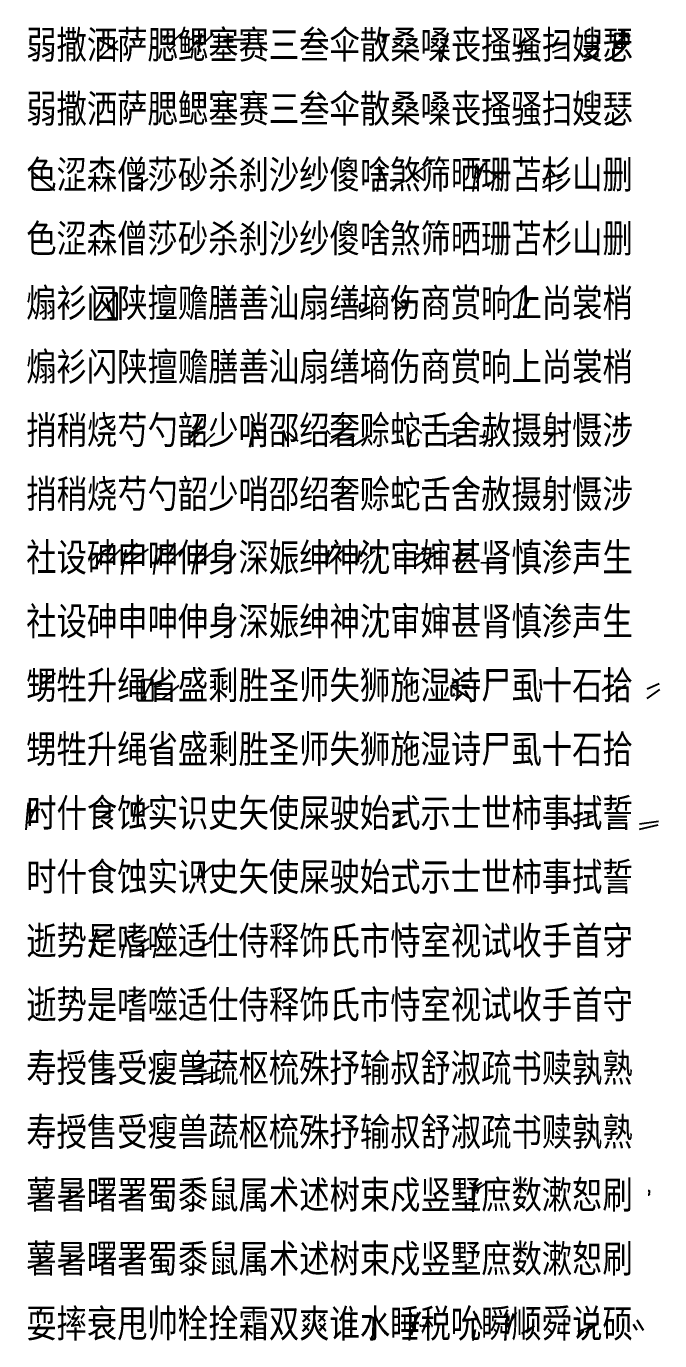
# Model space of a CAD drawing. Header units: millimetres. Extents: x 57484 to 62949, y 20083 to 192180.
# Drawn here: x 57485 to 60005, y 127524 to 132750 of the extents above; entities that cross this region are included whole.
import ezdxf

# ---------------------------------------------------------------- set-up
doc = ezdxf.new("R2010")
doc.units = ezdxf.units.MM
doc.header["$MEASUREMENT"] = 0
doc.layers.add('PenUp', color=1, linetype='Continuous')
doc.styles.add('border', font='simplex.shx', dxfattribs={"bigfont": 'border.shx'})
doc.styles.add('chin2', font='simplex.shx', dxfattribs={"bigfont": 'chin2.shx'})
doc.styles.add('gbk', font='simplex.shx', dxfattribs={"bigfont": 'gbk.shx'})
doc.dimstyles.get("Standard").update_dxf_attribs({"dimscale": 2, "dimtxt": 1, "dimasz": 1, "dimexe": 0.18, "dimexo": 0.0625, "dimgap": 0.9, "dimtad": 0, "dimtih": 1, "dimtoh": 1, "dimdec": 0, "dimzin": 12, "dimdsep": 46, "dimtxsty": 'chin2', "dimblk": 'OPEN', "dimcen": 1, "dimadec": 0, "dimazin": 3, "dimtfac": 1, "dimtdec": 0, "dimtofl": 0, "dimtmove": 0, "dimatfit": 3, "dimldrblk": 'OPEN', "dimfxl": 1, "dimtolj": 1, "dimtzin": 0, "dimarcsym": 0})

# ---------------------------------------------------------------- blocks, each defined once
blk = doc.blocks.new('_Open')
at = {"color": 0, "linetype": 'ByBlock', "lineweight": -2}
for p, q in [((-1, 0.2), (0, 0)), ((-1, -0.2), (0, 0)), ((0, 0), (-1, 0))]:
    blk.add_line(p, q, dxfattribs=at)
blk = doc.blocks.new('*D74')
at = {"layer": 'Defpoints', "color": 0, "transparency": 16777216}
for p in [(58899.8, 132709.2), (58899.8, 132689.3), (58905.7, 132689.3)]:
    blk.add_point(p, dxfattribs=at)
at = {"layer": 'PenUp', "color": 0, "lineweight": -2, "transparency": 16777216}
for p, q in [((58900, 132709.2), (58906, 132709.2)), ((58900, 132689.3), (58906, 132689.3)), ((58905.7, 132707.2), (58905.7, 132702)), ((58905.7, 132691.3), (58905.7, 132696.4))]:
    blk.add_line(p, q, dxfattribs=at)
at = {"layer": 'PenUp', "color": 0, "lineweight": -2, "transparency": 16777216, "xscale": 2, "yscale": 2, "zscale": 2}
for p, rotation in [((58905.7, 132709.2), 90), ((58905.7, 132689.3), 270)]:
    blk.add_blockref('_Open', p, dxfattribs=dict(at, rotation=rotation))
at = {"layer": 'PenUp', "color": 0, "transparency": 16777216, "insert": (58905.7, 132699.2), "char_height": 2, "attachment_point": 5, "style": 'chin2'}
blk.add_mtext('\\A1;20', dxfattribs=at)
blk = doc.blocks.new('*D75')
at = {"layer": 'Defpoints', "color": 0, "transparency": 16777216}
for p in [(58905.1, 132719.5), (58928, 132719.5), (58928, 132715.2)]:
    blk.add_point(p, dxfattribs=at)
at = {"layer": 'PenUp', "color": 0, "lineweight": -2, "transparency": 16777216}
for p, q in [((58905.1, 132719.4), (58905.1, 132714.8)), ((58907.1, 132715.2), (58913.2, 132715.2)), ((58926, 132715.2), (58920, 132715.2)), ((58928, 132719.4), (58928, 132714.8))]:
    blk.add_line(p, q, dxfattribs=at)
at = {"layer": 'PenUp', "color": 0, "lineweight": -2, "transparency": 16777216, "xscale": 2, "yscale": 2, "zscale": 2, "rotation": 180}
blk.add_blockref('_Open', (58905.1, 132715.2), dxfattribs=at)
at = {"layer": 'PenUp', "color": 0, "lineweight": -2, "transparency": 16777216, "xscale": 2, "yscale": 2, "zscale": 2}
blk.add_blockref('_Open', (58928, 132715.2), dxfattribs=at)
at = {"layer": 'PenUp', "color": 0, "transparency": 16777216, "insert": (58916.6, 132715.2), "char_height": 2, "attachment_point": 5, "style": 'chin2'}
blk.add_mtext('\\A1;23', dxfattribs=at)
blk = doc.blocks.new('*D78')
at = {"color": 0, "lineweight": -2, "transparency": 16777216}
for p, q in [((58610.5, 132154.3), (58610.5, 132162.1)), ((58612.5, 132161.7), (58616.1, 132161.7)), ((58626.1, 132161.7), (58622.5, 132161.7)), ((58628.1, 132154.3), (58628.1, 132162.1))]:
    blk.add_line(p, q, dxfattribs=at)
at = {"layer": 'Defpoints', "color": 0, "transparency": 16777216}
for p in [(58610.5, 132154.2), (58628.1, 132161.7), (58628.1, 132154.2)]:
    blk.add_point(p, dxfattribs=at)
at = {"color": 0, "lineweight": -2, "transparency": 16777216, "xscale": 2, "yscale": 2, "zscale": 2, "rotation": 180}
blk.add_blockref('_Open', (58610.5, 132161.7), dxfattribs=at)
at = {"color": 0, "lineweight": -2, "transparency": 16777216, "xscale": 2, "yscale": 2, "zscale": 2}
blk.add_blockref('_Open', (58628.1, 132161.7), dxfattribs=at)
at = {"color": 0, "transparency": 16777216, "insert": (58619.3, 132161.7), "char_height": 2, "attachment_point": 5, "style": 'chin2'}
blk.add_mtext('\\A1;18', dxfattribs=at)
blk = doc.blocks.new('*D79')
at = {"color": 0, "lineweight": -2, "transparency": 16777216}
for p, q in [((58981.2, 131661.2), (58993.8, 131661.2)), ((58993.5, 131659.2), (58993.5, 131648.1)), ((58993.5, 131631.4), (58993.5, 131642.5)), ((58981.2, 131629.4), (58993.8, 131629.4))]:
    blk.add_line(p, q, dxfattribs=at)
at = {"layer": 'Defpoints', "color": 0, "transparency": 16777216}
for p in [(58981.1, 131661.2), (58981.1, 131629.4), (58993.5, 131629.4)]:
    blk.add_point(p, dxfattribs=at)
at = {"color": 0, "lineweight": -2, "transparency": 16777216, "xscale": 2, "yscale": 2, "zscale": 2}
for p, rotation in [((58993.5, 131661.2), 90), ((58993.5, 131629.4), 270)]:
    blk.add_blockref('_Open', p, dxfattribs=dict(at, rotation=rotation))
at = {"color": 0, "transparency": 16777216, "insert": (58993.5, 131645.3), "char_height": 2, "attachment_point": 5, "style": 'chin2'}
blk.add_mtext('\\A1;32', dxfattribs=at)
blk = doc.blocks.new('*D80')
at = {"color": 0, "lineweight": -2, "transparency": 16777216}
for p, q in [((59196.4, 131405.9), (59200.9, 131405.9)), ((59200.5, 131403.9), (59200.5, 131393.1)), ((59200.5, 131376.7), (59200.5, 131387.5)), ((59196.4, 131374.7), (59200.9, 131374.7))]:
    blk.add_line(p, q, dxfattribs=at)
at = {"layer": 'Defpoints', "color": 0, "transparency": 16777216}
for p in [(59196.3, 131405.9), (59200.5, 131405.9), (59196.3, 131374.7)]:
    blk.add_point(p, dxfattribs=at)
at = {"color": 0, "lineweight": -2, "transparency": 16777216, "xscale": 2, "yscale": 2, "zscale": 2}
for p, rotation in [((59200.5, 131405.9), 90), ((59200.5, 131374.7), 270)]:
    blk.add_blockref('_Open', p, dxfattribs=dict(at, rotation=rotation))
at = {"color": 0, "transparency": 16777216, "insert": (59200.5, 131390.3), "char_height": 2, "attachment_point": 5, "style": 'chin2'}
blk.add_mtext('\\A1;31', dxfattribs=at)
blk = doc.blocks.new('*D81')
at = {"color": 0, "lineweight": -2, "transparency": 16777216}
for p, q in [((59829.2, 131184.5), (59829.2, 131187.2)), ((59831.2, 131186.8), (59847.3, 131186.8)), ((59870.2, 131186.8), (59854.1, 131186.8)), ((59872.2, 131184.5), (59872.2, 131187.2))]:
    blk.add_line(p, q, dxfattribs=at)
at = {"layer": 'Defpoints', "color": 0, "transparency": 16777216}
for p in [(59829.2, 131184.4), (59872.2, 131186.8), (59872.2, 131184.4)]:
    blk.add_point(p, dxfattribs=at)
at = {"color": 0, "lineweight": -2, "transparency": 16777216, "xscale": 2, "yscale": 2, "zscale": 2, "rotation": 180}
blk.add_blockref('_Open', (59829.2, 131186.8), dxfattribs=at)
at = {"color": 0, "lineweight": -2, "transparency": 16777216, "xscale": 2, "yscale": 2, "zscale": 2}
blk.add_blockref('_Open', (59872.2, 131186.8), dxfattribs=at)
at = {"color": 0, "transparency": 16777216, "insert": (59850.7, 131186.8), "char_height": 2, "attachment_point": 5, "style": 'chin2'}
blk.add_mtext('\\A1;43', dxfattribs=at)
blk = doc.blocks.new('*D82')
at = {"color": 0, "lineweight": -2, "transparency": 16777216}
for p, q in [((58719.2, 129139.1), (58724, 129139.1)), ((58723.7, 129137.1), (58723.7, 129131.1)), ((58719.2, 129117.4), (58724, 129117.4)), ((58723.7, 129119.4), (58723.7, 129125.5))]:
    blk.add_line(p, q, dxfattribs=at)
at = {"layer": 'Defpoints', "color": 0, "transparency": 16777216}
for p in [(58719.1, 129139.1), (58719.1, 129117.4), (58723.7, 129117.4)]:
    blk.add_point(p, dxfattribs=at)
at = {"color": 0, "lineweight": -2, "transparency": 16777216, "xscale": 2, "yscale": 2, "zscale": 2}
for p, rotation in [((58723.7, 129139.1), 90), ((58723.7, 129117.4), 270)]:
    blk.add_blockref('_Open', p, dxfattribs=dict(at, rotation=rotation))
at = {"color": 0, "transparency": 16777216, "insert": (58723.7, 129128.3), "char_height": 2, "attachment_point": 5, "style": 'chin2'}
blk.add_mtext('\\A1;22', dxfattribs=at)
blk = doc.blocks.new('*D83')
at = {"color": 0, "lineweight": -2, "transparency": 16777216}
for p, q in [((58970.3, 129147.2), (58974.7, 129147.2)), ((58974.4, 129145.2), (58974.4, 129136.1)), ((58970.3, 129119.5), (58974.7, 129119.5)), ((58974.4, 129121.5), (58974.4, 129130.5))]:
    blk.add_line(p, q, dxfattribs=at)
at = {"layer": 'Defpoints', "color": 0, "transparency": 16777216}
for p in [(58970.2, 129147.2), (58970.2, 129119.5), (58974.4, 129119.5)]:
    blk.add_point(p, dxfattribs=at)
at = {"color": 0, "lineweight": -2, "transparency": 16777216, "xscale": 2, "yscale": 2, "zscale": 2}
for p, rotation in [((58974.4, 129147.2), 90), ((58974.4, 129119.5), 270)]:
    blk.add_blockref('_Open', p, dxfattribs=dict(at, rotation=rotation))
at = {"color": 0, "transparency": 16777216, "insert": (58974.4, 129133.3), "char_height": 2, "attachment_point": 5, "style": 'chin2'}
blk.add_mtext('\\A1;28', dxfattribs=at)
blk = doc.blocks.new('*D84')
at = {"color": 0, "lineweight": -2, "transparency": 16777216}
for p, q in [((59958.7, 128120.4), (59963.7, 128120.4)), ((59958.7, 128103.2), (59963.7, 128103.2)), ((59963.4, 128118.4), (59963.4, 128114.6)), ((59963.4, 128105.2), (59963.4, 128109))]:
    blk.add_line(p, q, dxfattribs=at)
at = {"layer": 'Defpoints', "color": 0, "transparency": 16777216}
for p in [(59958.6, 128120.4), (59958.6, 128103.2), (59963.4, 128103.2)]:
    blk.add_point(p, dxfattribs=at)
at = {"color": 0, "lineweight": -2, "transparency": 16777216, "xscale": 2, "yscale": 2, "zscale": 2}
for p, rotation in [((59963.4, 128120.4), 90), ((59963.4, 128103.2), 270)]:
    blk.add_blockref('_Open', p, dxfattribs=dict(at, rotation=rotation))
at = {"color": 0, "transparency": 16777216, "insert": (59963.4, 128111.8), "char_height": 2, "attachment_point": 5, "style": 'chin2'}
blk.add_mtext('\\A1;17', dxfattribs=at)
blk = doc.blocks.new('*D85')
at = {"color": 0, "lineweight": -2, "transparency": 16777216}
for p, q in [((57528.1, 127640.3), (57531.2, 127640.3)), ((57528.1, 127622.5), (57531.2, 127622.5)), ((57530.8, 127638.3), (57530.8, 127634.2)), ((57530.8, 127624.5), (57530.8, 127628.6))]:
    blk.add_line(p, q, dxfattribs=at)
at = {"layer": 'Defpoints', "color": 0, "transparency": 16777216}
for p in [(57527.9, 127640.3), (57527.9, 127622.5), (57530.8, 127640.3)]:
    blk.add_point(p, dxfattribs=at)
at = {"color": 0, "lineweight": -2, "transparency": 16777216, "xscale": 2, "yscale": 2, "zscale": 2}
for p, rotation in [((57530.8, 127640.3), 90), ((57530.8, 127622.5), 270)]:
    blk.add_blockref('_Open', p, dxfattribs=dict(at, rotation=rotation))
at = {"color": 0, "transparency": 16777216, "insert": (57530.8, 127631.4), "char_height": 2, "attachment_point": 5, "style": 'chin2'}
blk.add_mtext('\\A1;18', dxfattribs=at)
blk = doc.blocks.new('*D86')
at = {"color": 0, "lineweight": -2, "transparency": 16777216}
for p, q in [((58093.8, 127649.2), (58099.9, 127649.2)), ((58093.8, 127616.2), (58099.9, 127616.2)), ((58099.6, 127647.2), (58099.6, 127635.5)), ((58099.6, 127618.2), (58099.6, 127629.9))]:
    blk.add_line(p, q, dxfattribs=at)
at = {"layer": 'Defpoints', "color": 0, "transparency": 16777216}
for p in [(58093.7, 127649.2), (58093.7, 127616.2), (58099.6, 127616.2)]:
    blk.add_point(p, dxfattribs=at)
at = {"color": 0, "lineweight": -2, "transparency": 16777216, "xscale": 2, "yscale": 2, "zscale": 2}
for p, rotation in [((58099.6, 127649.2), 90), ((58099.6, 127616.2), 270)]:
    blk.add_blockref('_Open', p, dxfattribs=dict(at, rotation=rotation))
at = {"color": 0, "transparency": 16777216, "insert": (58099.6, 127632.7), "char_height": 2, "attachment_point": 5, "style": 'chin2'}
blk.add_mtext('\\A1;33', dxfattribs=at)
blk = doc.blocks.new('*D87')
at = {"color": 0, "lineweight": -2, "transparency": 16777216}
for p, q in [((58857.1, 127617.2), (58865.8, 127617.2)), ((58865.5, 127615.2), (58865.5, 127581.4)), ((58865.5, 127542), (58865.5, 127575.8)), ((58857.1, 127540), (58865.8, 127540))]:
    blk.add_line(p, q, dxfattribs=at)
at = {"layer": 'Defpoints', "color": 0, "transparency": 16777216}
for p in [(58856.9, 127617.2), (58856.9, 127540), (58865.5, 127540)]:
    blk.add_point(p, dxfattribs=at)
at = {"color": 0, "lineweight": -2, "transparency": 16777216, "xscale": 2, "yscale": 2, "zscale": 2}
for p, rotation in [((58865.5, 127617.2), 90), ((58865.5, 127540), 270)]:
    blk.add_blockref('_Open', p, dxfattribs=dict(at, rotation=rotation))
at = {"color": 0, "transparency": 16777216, "insert": (58865.5, 127578.6), "char_height": 2, "attachment_point": 5, "style": 'chin2'}
blk.add_mtext('\\A1;77', dxfattribs=at)
blk = doc.blocks.new('*D88')
at = {"color": 0, "lineweight": -2, "transparency": 16777216}
for p, q in [((59051.9, 127588), (59051.9, 127582.1)), ((59053.9, 127582.5), (59056.9, 127582.5)), ((59066.2, 127582.5), (59063.2, 127582.5)), ((59068.2, 127588), (59068.2, 127582.1))]:
    blk.add_line(p, q, dxfattribs=at)
at = {"layer": 'Defpoints', "color": 0, "transparency": 16777216}
for p in [(59051.9, 127588.1), (59068.2, 127588.1), (59068.2, 127582.5)]:
    blk.add_point(p, dxfattribs=at)
at = {"color": 0, "lineweight": -2, "transparency": 16777216, "xscale": 2, "yscale": 2, "zscale": 2, "rotation": 180}
blk.add_blockref('_Open', (59051.9, 127582.5), dxfattribs=at)
at = {"color": 0, "lineweight": -2, "transparency": 16777216, "xscale": 2, "yscale": 2, "zscale": 2}
blk.add_blockref('_Open', (59068.2, 127582.5), dxfattribs=at)
at = {"color": 0, "transparency": 16777216, "insert": (59060, 127582.5), "char_height": 2, "attachment_point": 5, "style": 'chin2'}
blk.add_mtext('\\A1;16', dxfattribs=at)
blk = doc.blocks.new('*D89')
at = {"color": 0, "lineweight": -2, "transparency": 16777216}
for p, q in [((59067.9, 127577.3), (59067.9, 127582.4)), ((59069.9, 127582.1), (59074.7, 127582.1)), ((59086.2, 127582.1), (59081.5, 127582.1)), ((59088.2, 127577.3), (59088.2, 127582.4))]:
    blk.add_line(p, q, dxfattribs=at)
at = {"layer": 'Defpoints', "color": 0, "transparency": 16777216}
for p in [(59067.9, 127577.2), (59088.2, 127582.1), (59088.2, 127577.2)]:
    blk.add_point(p, dxfattribs=at)
at = {"color": 0, "lineweight": -2, "transparency": 16777216, "xscale": 2, "yscale": 2, "zscale": 2, "rotation": 180}
blk.add_blockref('_Open', (59067.9, 127582.1), dxfattribs=at)
at = {"color": 0, "lineweight": -2, "transparency": 16777216, "xscale": 2, "yscale": 2, "zscale": 2}
blk.add_blockref('_Open', (59088.2, 127582.1), dxfattribs=at)
at = {"color": 0, "transparency": 16777216, "insert": (59078.1, 127582.1), "char_height": 2, "attachment_point": 5, "style": 'chin2'}
blk.add_mtext('\\A1;20', dxfattribs=at)
blk = doc.blocks.new('*D92')
at = {"color": 0, "lineweight": -2, "transparency": 16777216}
for p, q in [((59175.1, 130126.3), (59175.1, 130129.2)), ((59177.1, 130128.9), (59207.4, 130128.9)), ((59243.7, 130128.9), (59213.4, 130128.9)), ((59245.7, 130126.3), (59245.7, 130129.2))]:
    blk.add_line(p, q, dxfattribs=at)
at = {"layer": 'Defpoints', "color": 0, "transparency": 16777216}
for p in [(59175.1, 130126.1), (59245.7, 130128.9), (59245.7, 130126.1)]:
    blk.add_point(p, dxfattribs=at)
at = {"color": 0, "lineweight": -2, "transparency": 16777216, "xscale": 2, "yscale": 2, "zscale": 2, "rotation": 180}
blk.add_blockref('_Open', (59175.1, 130128.9), dxfattribs=at)
at = {"color": 0, "lineweight": -2, "transparency": 16777216, "xscale": 2, "yscale": 2, "zscale": 2}
blk.add_blockref('_Open', (59245.7, 130128.9), dxfattribs=at)
at = {"color": 0, "transparency": 16777216, "insert": (59210.4, 130128.9), "char_height": 2, "attachment_point": 5, "style": 'chin2'}
blk.add_mtext('\\A1;71', dxfattribs=at)
blk = doc.blocks.new('*D93')
at = {"color": 0, "lineweight": -2, "transparency": 16777216}
for p, q in [((59175.1, 130126), (59175.1, 130089.1)), ((59177.1, 130089.4), (59183.9, 130089.4)), ((59185.9, 130097.3), (59185.9, 130089.1)), ((59185.9, 130089.4), (59187.9, 130089.4))]:
    blk.add_line(p, q, dxfattribs=at)
at = {"layer": 'Defpoints', "color": 0, "transparency": 16777216}
for p in [(59175.1, 130126.1), (59185.9, 130097.5), (59185.9, 130089.4)]:
    blk.add_point(p, dxfattribs=at)
at = {"color": 0, "lineweight": -2, "transparency": 16777216, "xscale": 2, "yscale": 2, "zscale": 2, "rotation": 180}
blk.add_blockref('_Open', (59175.1, 130089.4), dxfattribs=at)
at = {"color": 0, "lineweight": -2, "transparency": 16777216, "xscale": 2, "yscale": 2, "zscale": 2}
blk.add_blockref('_Open', (59185.9, 130089.4), dxfattribs=at)
at = {"color": 0, "transparency": 16777216, "insert": (59190.7, 130089.4), "char_height": 2, "attachment_point": 5, "style": 'chin2'}
blk.add_mtext('\\A1;11', dxfattribs=at)

msp = doc.modelspace()

# ---------------------------------------------------------------- linework, layer by layer
for p, q in [((57777.3, 132626.4), (57850, 132693.1)), ((58052.4, 132676.3), (58105.9, 132724.2)), ((58130.1, 132647.4), (58167.1, 132695.4)), ((58182.1, 132674.4), (58230.1, 132720.3)), ((59144, 132650.3), (59163.8, 132724.3)), ((59704.3, 132713.2), (59757.6, 132713.2)), ((59757.6, 132713.2), (59757.6, 132628.9)), ((59827.1, 132679.4), (59882.9, 132720.3)), ((59854.1, 132730.4), (59854.1, 132663)), ((59441.3, 132640.6), (59495.1, 132663.4)), ((59579.2, 132646.4), (59630.2, 132666.4)), ((59757.6, 132671), (59703.7, 132671)), ((59757.6, 132628.9), (59703.8, 132628.9)), ((57505.1, 132173.5), (57597.5, 132096.7)), ((58886.1, 132201.3), (58914.1, 132132.4)), ((59023, 132172.3), (59066.3, 132136.3)), ((59278.1, 132127.4), (59305.1, 132203.2)), ((59321.3, 132112.6), (59381, 132178.6)), ((57912.3, 132104.8), (57970.7, 132143.4)), ((58138.1, 132162.4), (58165.1, 132124.3)), ((58933.1, 132104.4), (58990.1, 132135.5)), ((59538.8, 132109.2), (59616.9, 132142.1)), ((59471.1, 131712.3), (59456.8, 131686.6)), ((57756.9, 131583.9), (57846.9, 131689.3)), ((58812.1, 131617.5), (58813.1, 131648.4)), ((58813.1, 131648.4), (58836.1, 131648.4)), ((58988, 131632.4), (58940.1, 131678.4)), ((59460.1, 131621.2), (59484, 131662.3)), ((57846.9, 131583.9), (57826.9, 131597.9)), ((58048, 131618.1), (58030.9, 131590.4)), ((58812.2, 131593.9), (58860, 131617.5)), ((58951.1, 131609.5), (58978.1, 131629.5)), ((58383.1, 131179.3), (58410.1, 131118.4)), ((58140.3, 131095.5), (58176.1, 131133.4)), ((58197.2, 131094.7), (58235, 131133.2)), ((58521.1, 131138.4), (58566, 131100.3)), ((58694, 131093.3), (58742.1, 131128.3)), ((58791.3, 131086), (58852.1, 131123.4)), ((59017.9, 131169.2), (59058.1, 131131.4)), ((59161.1, 131090.5), (59235.9, 131127.1)), ((59288.7, 131090.9), (59360.4, 131119.4)), ((59640, 131140.4), (59560.9, 131121.4)), ((57803.9, 130613.4), (57860.2, 130669.5)), ((57883.3, 130610.7), (57971.8, 130670.5)), ((58005.7, 130609.3), (58030.1, 130673.4)), ((58048.2, 130614.3), (58104.9, 130670.6)), ((58167, 130612.2), (58237, 130665.4)), ((58689.3, 130612.3), (58744.8, 130666.3)), ((58814.4, 130612.3), (58872.7, 130665.2)), ((59030, 130602), (59109.9, 130649.3)), ((59193.1, 130601.2), (59247.1, 130647.2)), ((57763.3, 130603.5), (57788.2, 130644.6)), ((59387.2, 130620), (59293.1, 130615.6)), ((57548, 130134.5), (57602.1, 130177.3)), ((59180.1, 130136.4), (59244.2, 130177.5)), ((57945, 130068.4), (57987.6, 130152.1)), ((58024, 130074.4), (58094.1, 130128.4)), ((59256.1, 130074.4), (59175.1, 130126.1)), ((59530.2, 130153.5), (59534.1, 130110.4)), ((59807.1, 130084.5), (59871.1, 130133.4)), ((59955, 130077.3), (60005.1, 130112.3)), ((57493.9, 129580.2), (57529.9, 129662.2)), ((57771.1, 129598.3), (57831.2, 129634.4)), ((57920.1, 129611.5), (57975.1, 129649.3)), ((58944.1, 129571.3), (58991.1, 129610.5)), ((59661.1, 129582.4), (59753.2, 129616.4)), ((59925.1, 129557.9), (59999.1, 129575.4)), ((58176.3, 129367), (58228.1, 129416.2)), ((57767.9, 129124.4), (57836.1, 129162.4)), ((57875.1, 129151.9), (57898.1, 129091.4)), ((58001, 129152.3), (58024.1, 129086.4)), ((57921.2, 129056.3), (57973.1, 129086.4)), ((58172, 129084.4), (58223.1, 129112.4)), ((59797.1, 129055.4), (59871.1, 129121.5)), ((58000.1, 128545.4), (58037, 128614.1)), ((58146.1, 128608.4), (58221.9, 128644.3)), ((57771.2, 128550.9), (57842.1, 128579.3)), ((58150.1, 128544.6), (58220, 128575.4)), ((59272.1, 128121.4), (59320.1, 128152.4)), ((59017.1, 127546.5), (59044.1, 127635.4)), ((59272.2, 127630.3), (59295.7, 127569.6)), ((59399.8, 127550.1), (59423.2, 127632.5)), ((59476, 127555.5), (59507.4, 127583.5)), ((59711.1, 127558.3), (59753.1, 127588.4)), ((59914.1, 127607.4), (59939.3, 127566.3))]:
    msp.add_line(p, q)
for points in [[(59882.9, 132720.3), (59827.1, 132720.3), (59827.1, 132679.4), (59882.9, 132679.4)], [(57846.9, 131689.3), (57756.9, 131689.3), (57756.9, 131583.9), (57846.9, 131583.9)], [(57945, 130152.1), (57987.6, 130152.1), (57987.6, 130068.4), (57945, 130068.4)]]:
    msp.add_lwpolyline(points, close=True)
at = {"layer": 'PenUp'}
for p, q in [((57851, 132655.4), (57778.2, 132693.2)), ((58033.1, 132696.4), (58051.9, 132724.4)), ((58148, 132698.4), (58130.1, 132695.5)), ((58169.1, 132636.4), (58182.1, 132720.4)), ((58360.1, 132696.2), (58270.1, 132696.4)), ((59472.1, 132704.2), (59441.1, 132663.4)), ((59604, 132706.2), (59578.9, 132666.7)), ((59823.2, 132630.2), (59827.1, 132699.9)), ((59882.9, 132699.9), (59854.1, 132730.4)), ((58078.1, 132676.4), (58056, 132655.3)), ((59136.2, 132608.5), (59146, 132650.4)), ((59441.1, 132663.4), (59468.1, 132678.2)), ((59578.9, 132666.7), (59602.1, 132682.4)), ((59703.8, 132628.9), (59757.6, 132671)), ((59854.1, 132663), (59822.1, 132663)), ((59023.2, 132154.5), (59100.2, 132215.4)), ((57951.7, 132168.1), (57912, 132143.6)), ((59263, 132092.3), (59278.1, 132203.4)), ((59278.2, 132165.3), (59310.1, 132206.3)), ((59377.9, 132137.4), (59320.9, 132178.3)), ((59635, 132165.2), (59539.1, 132142.5)), ((58123.1, 132147.4), (58138.1, 132124.4)), ((58882, 132092.5), (58886.1, 132132.5)), ((58960.1, 132137.2), (58933, 132137.2)), ((59400, 131651.2), (59471.1, 131712.3)), ((57826.9, 131597.9), (57805, 131671.4)), ((59456.8, 131686.6), (59442.1, 131587.3)), ((58836.1, 131632.4), (58812.1, 131617.5)), ((58988, 131632.4), (58951.1, 131629.4)), ((58140.1, 131114.7), (58188.1, 131191.4)), ((58190, 131151.3), (58140, 131133.4)), ((58182.1, 131138.4), (58197.1, 131133.4)), ((58374.3, 131076.8), (58382.9, 131118)), ((58507, 131143.3), (58521.1, 131100.5)), ((58680.1, 131144.4), (58694.1, 131128.4)), ((58760, 131110.6), (58791.2, 131123.4)), ((59009, 131076.4), (59018, 131131.5)), ((59198, 131130.3), (59161.1, 131130.3)), ((59322.1, 131119.4), (59288.3, 131119.4)), ((57763.1, 130644.4), (57804.1, 130669.5)), ((57804.3, 130641.3), (57829.9, 130695.3)), ((57866, 130570.4), (57883, 130670.8)), ((57882.9, 130638.3), (57926.8, 130694.9)), ((57993, 130570.5), (58006.1, 130673.4)), ((58006.1, 130673.4), (58048.1, 130670.4)), ((58047.9, 130642.3), (58077, 130696.3)), ((58145.1, 130571.4), (58166.9, 130665.3)), ((58167.1, 130640.1), (58203.1, 130696.4)), ((58681.1, 130599.4), (58689.1, 130666.4)), ((58689.1, 130640.4), (58717.1, 130691.3)), ((58805.9, 130619.3), (58814.1, 130665.4)), ((58814.5, 130640.3), (58843.8, 130694.5)), ((59030.1, 130626.4), (59070.2, 130669.4)), ((59122.1, 130654.4), (59030.1, 130649.4)), ((59193.1, 130624.5), (59220.4, 130665.5)), ((59250, 130654.3), (59193.1, 130647.5)), ((57748.1, 130628.4), (57763.1, 130644.4)), ((57540, 130096.3), (57548.1, 130177.4)), ((57995.1, 130123.2), (58024.1, 130128.3)), ((59179.9, 130157.3), (59198.9, 130136.2)), ((59776.1, 130107.4), (59807.2, 130133.2)), ((60002.8, 130135.3), (59955, 130113.8)), ((57485.3, 129554.5), (57494.1, 129662.3)), ((57920, 129649.5), (57948.1, 129680.4)), ((57494.2, 129622.5), (57538.2, 129638.5)), ((57912, 129587.4), (57920, 129649.5)), ((59004.1, 129627.4), (58944.1, 129610.4)), ((59661.1, 129582.4), (59650.1, 129600.3)), ((59999.9, 129588.3), (59925.1, 129577.5)), ((58167.8, 129345.5), (58175.5, 129416.5)), ((58175.5, 129416.5), (58192, 129343.9)), ((57739.1, 129046.8), (57768, 129162.6)), ((57768.1, 129142.3), (57746.1, 129106.7)), ((57866, 129046.5), (57875, 129091.4)), ((57973.1, 129122.4), (57921, 129086.5)), ((57993.1, 129046.4), (58001.1, 129086.4)), ((58195.1, 129114.4), (58172.1, 129114.4)), ((59826, 129123.1), (59797.1, 129121.4)), ((57809.1, 128600.2), (57771, 128579.7)), ((58184.1, 128608.4), (58126.2, 128594.4)), ((58243, 128590.4), (58150.1, 128576.1)), ((59262.9, 128036.5), (59272.3, 128152.4)), ((59272.2, 128135.7), (59297, 128152.2)), ((59009.3, 127524.6), (59017, 127635.3)), ((59017.1, 127577.4), (59054.1, 127638.4)), ((59390, 127524.4), (59400.2, 127632.5)), ((59400, 127578.3), (59435.9, 127637.4)), ((59263.1, 127524.5), (59272.1, 127569.4)), ((59456, 127552.5), (59507.4, 127583.5)), ((59680, 127560.4), (59753.1, 127588.4)), ((59899.1, 127589.4), (59914, 127566.5))]:
    msp.add_line(p, q, dxfattribs=at)

# ---------------------------------------------------------------- texts
at = {"color": 4, "style": 'border'}
for s, p in [('弱撒洒萨腮鳃塞赛三叁伞散桑嗓丧搔骚扫嫂瑟', (57485.1, 132608.4)), ('色涩森僧莎砂杀刹沙纱傻啥煞筛晒珊苫杉山删', (57485.1, 132092.4)), ('煽衫闪陕擅赡膳善汕扇缮墒伤商赏晌上尚裳梢', (57485.1, 131582.4)), ('捎稍烧芍勺韶少哨邵绍奢赊蛇舌舍赦摄射慑涉', (57485.1, 131076.4)), ('社设砷申呻伸身深娠绅神沈审婶甚肾慎渗声生', (57485.1, 130570.4)), ('甥牲升绳省盛剩胜圣师失狮施湿诗尸虱十石拾', (57485.1, 130062.4)), ('时什食蚀实识史矢使屎驶始式示士世柿事拭誓', (57485.1, 129554.4)), ('逝势是嗜噬适仕侍释饰氏市恃室视试收手首守', (57485.1, 129046.4)), ('寿授售受瘦兽蔬枢梳殊抒输叔舒淑疏书赎孰熟', (57485.1, 128540.4)), ('薯暑曙署蜀黍鼠属术述树束戍竖墅庶数漱恕刷', (57485.1, 128036.4)), ('耍摔衰甩帅栓拴霜双爽谁水睡税吮瞬顺舜说硕', (57485.1, 127524.4))]:
    msp.add_text(s, height=127, dxfattribs=at).set_placement(p)
at = {"color": 2, "style": 'gbk'}
for s, p in [('弱撒洒萨腮鳃塞赛三叁伞散桑嗓丧搔骚扫嫂瑟', (57485.1, 132354.4)), ('色涩森僧莎砂杀刹沙纱傻啥煞筛晒珊苫杉山删', (57485.1, 131838.4)), ('煽衫闪陕擅赡膳善汕扇缮墒伤商赏晌上尚裳梢', (57485.1, 131328.4)), ('捎稍烧芍勺韶少哨邵绍奢赊蛇舌舍赦摄射慑涉', (57485.1, 130822.4)), ('社设砷申呻伸身深娠绅神沈审婶甚肾慎渗声生', (57485.1, 130316.4)), ('甥牲升绳省盛剩胜圣师失狮施湿诗尸虱十石拾', (57485.1, 129808.4)), ('时什食蚀实识史矢使屎驶始式示士世柿事拭誓', (57485.1, 129300.4)), ('逝势是嗜噬适仕侍释饰氏市恃室视试收手首守', (57485.1, 128792.4)), ('寿授售受瘦兽蔬枢梳殊抒输叔舒淑疏书赎孰熟', (57485.1, 128286.4)), ('薯暑曙署蜀黍鼠属术述树束戍竖墅庶数漱恕刷', (57485.1, 127782.4))]:
    msp.add_text(s, height=127, dxfattribs=at).set_placement(p)

# ---------------------------------------------------------------- dimensions: what is measured, and where the dimension line sits
for base, p1, p2, picture, middle in [((58628.1, 132161.7), (58610.5, 132154.2), (58628.1, 132154.2), '*D78', (58619.3, 132161.7)), ((59872.2, 131186.8), (59829.2, 131184.4), (59872.2, 131184.4), '*D81', (59850.7, 131186.8)), ((59245.7, 130128.9), (59175.1, 130126.1), (59245.7, 130126.1), '*D92', (59210.4, 130128.9)), ((59185.9, 130089.4), (59175.1, 130126.1), (59185.9, 130097.5), '*D93', (59190.7, 130089.4)), ((59068.2, 127582.5), (59051.9, 127588.1), (59068.2, 127588.1), '*D88', (59060, 127582.5)), ((59088.2, 127582.1), (59067.9, 127577.2), (59088.2, 127577.2), '*D89', (59078.1, 127582.1))]:
    dim = msp.add_linear_dim(base=base, p1=p1, p2=p2, dimstyle='Standard')
    dim.commit()
    dim.dimension.update_dxf_attribs({"geometry": picture, "text_midpoint": middle})
for base, p1, p2, picture, middle in [((58993.5, 131629.4), (58981.1, 131661.2), (58981.1, 131629.4), '*D79', (58993.5, 131645.3)), ((59200.5, 131405.9), (59196.3, 131374.7), (59196.3, 131405.9), '*D80', (59200.5, 131390.3)), ((58723.7, 129117.4), (58719.1, 129139.1), (58719.1, 129117.4), '*D82', (58723.7, 129128.3)), ((58974.4, 129119.5), (58970.2, 129147.2), (58970.2, 129119.5), '*D83', (58974.4, 129133.3)), ((59963.4, 128103.2), (59958.6, 128120.4), (59958.6, 128103.2), '*D84', (59963.4, 128111.8)), ((57530.8, 127640.3), (57527.9, 127622.5), (57527.9, 127640.3), '*D85', (57530.8, 127631.4)), ((58099.6, 127616.2), (58093.7, 127649.2), (58093.7, 127616.2), '*D86', (58099.6, 127632.7)), ((58865.5, 127540), (58856.9, 127617.2), (58856.9, 127540), '*D87', (58865.5, 127578.6))]:
    dim = msp.add_linear_dim(base=base, p1=p1, p2=p2, angle=90, dimstyle='Standard')
    dim.commit()
    dim.dimension.update_dxf_attribs({"geometry": picture, "text_midpoint": middle})
at = {"layer": 'PenUp'}
dim = msp.add_linear_dim(base=(58905.7, 132689.3), p1=(58899.8, 132709.2), p2=(58899.8, 132689.3), angle=90, dimstyle='Standard', dxfattribs=at)
dim.commit()
dim.dimension.update_dxf_attribs({"geometry": '*D74', "text_midpoint": (58905.7, 132699.2)})
dim = msp.add_linear_dim(base=(58928, 132715.2), p1=(58905.1, 132719.5), p2=(58928, 132719.5), dimstyle='Standard', dxfattribs=at)
dim.commit()
dim.dimension.update_dxf_attribs({"geometry": '*D75', "text_midpoint": (58916.6, 132715.2)})

doc.saveas('drawing.dxf')
